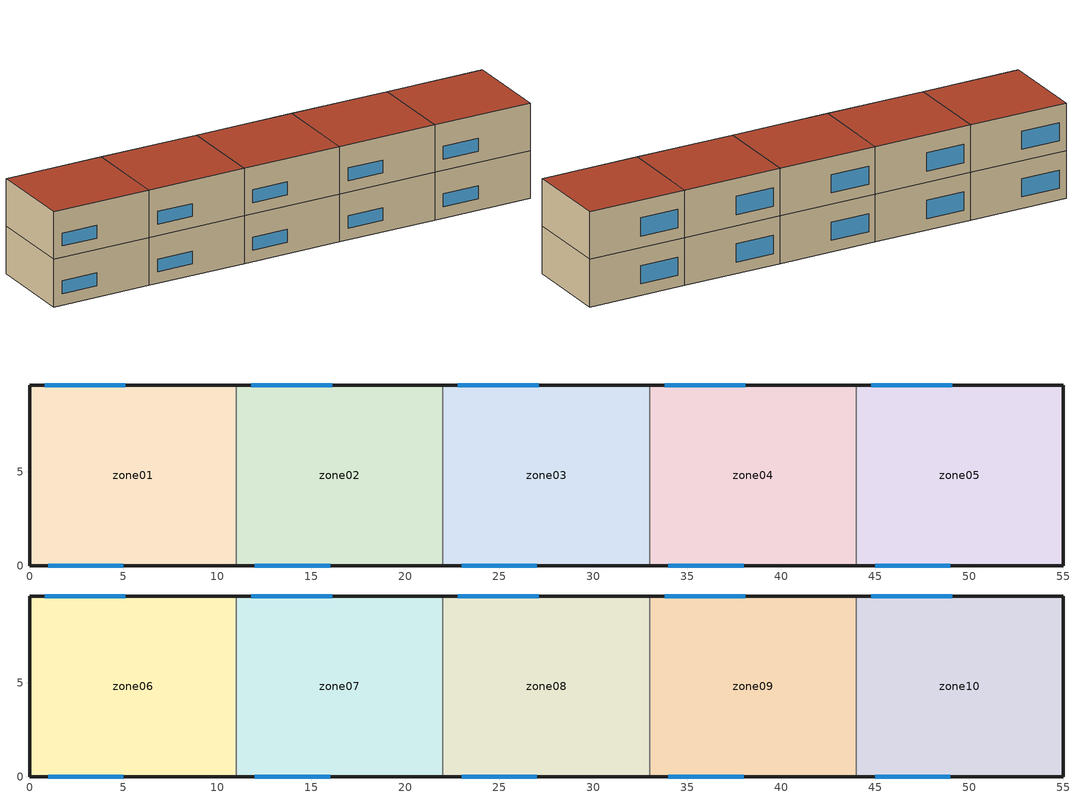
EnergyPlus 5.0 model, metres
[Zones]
zone01
 floor ground (GROUND_FLOOR): 0,0 0,9.6 11,9.6 11,0 z0
 wall outside (EXT_WALL): 11,9.6 0,9.6 0,0 11,0 z0:5.2
 wall to zone02 (ADJ_WALL): 11,0 11,9.6 z0:5.2
 window (EXT_WINDOW1): 1,0 5,0 z1.25:2.65; 5.1,9.6 0.8,9.6 z1.25:3.25
 ceiling to zone06 (ADJ_CEILING): 11,0 11,9.6 0,9.6 0,0 z5.2
zone02
 floor ground (GROUND_FLOOR): 11,0 11,9.6 22,9.6 22,0 z0
 wall outside (EXT_WALL): 22,9.6 11,9.6 / 11,0 22,0 z0:5.2
 wall to zone03 (ADJ_WALL): 22,0 22,9.6 z0:5.2
 wall to zone01 (ADJ_WALL): 11,9.6 11,0 z0:5.2
 window (EXT_WINDOW1): 12,0 16,0 z1.25:2.65; 16.1,9.6 11.8,9.6 z1.25:3.25
 ceiling to zone07 (ADJ_CEILING): 22,0 22,9.6 11,9.6 11,0 z5.2
zone03
 floor ground (GROUND_FLOOR): 22,0 22,9.6 33,9.6 33,0 z0
 wall outside (EXT_WALL): 33,9.6 22,9.6 / 22,0 33,0 z0:5.2
 wall to zone04 (ADJ_WALL): 33,0 33,9.6 z0:5.2
 wall to zone02 (ADJ_WALL): 22,9.6 22,0 z0:5.2
 window (EXT_WINDOW1): 23,0 27,0 z1.25:2.65; 27.1,9.6 22.8,9.6 z1.25:3.25
 ceiling to zone08 (ADJ_CEILING): 33,0 33,9.6 22,9.6 22,0 z5.2
zone04
 floor ground (GROUND_FLOOR): 33,0 33,9.6 44,9.6 44,0 z0
 wall outside (EXT_WALL): 44,9.6 33,9.6 / 33,0 44,0 z0:5.2
 wall to zone05 (ADJ_WALL): 44,0 44,9.6 z0:5.2
 wall to zone03 (ADJ_WALL): 33,9.6 33,0 z0:5.2
 window (EXT_WINDOW1): 34,0 38,0 z1.25:2.65; 38.1,9.6 33.8,9.6 z1.25:3.25
 ceiling to zone09 (ADJ_CEILING): 44,0 44,9.6 33,9.6 33,0 z5.2
zone05
 floor ground (GROUND_FLOOR): 44,0 44,9.6 55,9.6 55,0 z0
 wall outside (EXT_WALL): 44,0 55,0 55,9.6 44,9.6 z0:5.2
 wall to zone04 (ADJ_WALL): 44,9.6 44,0 z0:5.2
 window (EXT_WINDOW1): 45,0 49,0 z1.25:2.65; 49.1,9.6 44.8,9.6 z1.25:3.25
 ceiling to zone10 (ADJ_CEILING): 55,0 55,9.6 44,9.6 44,0 z5.2
zone06
 floor to zone01 (ADJ_CEILING): 0,0 0,9.6 11,9.6 11,0 z5.2
 wall outside (EXT_WALL): 11,9.6 0,9.6 0,0 11,0 z5.2:10.4
 wall to zone07 (ADJ_WALL): 11,0 11,9.6 z5.2:10.4
 window (EXT_WINDOW1): 1,0 5,0 z6.45:7.85; 5.1,9.6 0.8,9.6 z6.45:8.45
 roof outside (EXT_ROOF): 11,0 11,9.6 0,9.6 0,0 z10.4
zone07
 floor to zone02 (ADJ_CEILING): 11,0 11,9.6 22,9.6 22,0 z5.2
 wall outside (EXT_WALL): 22,9.6 11,9.6 / 11,0 22,0 z5.2:10.4
 wall to zone08 (ADJ_WALL): 22,0 22,9.6 z5.2:10.4
 wall to zone06 (ADJ_WALL): 11,9.6 11,0 z5.2:10.4
 window (EXT_WINDOW1): 12,0 16,0 z6.45:7.85; 16.1,9.6 11.8,9.6 z6.45:8.45
 roof outside (EXT_ROOF): 22,0 22,9.6 11,9.6 11,0 z10.4
zone08
 floor to zone03 (ADJ_CEILING): 22,0 22,9.6 33,9.6 33,0 z5.2
 wall outside (EXT_WALL): 33,9.6 22,9.6 / 22,0 33,0 z5.2:10.4
 wall to zone09 (ADJ_WALL): 33,0 33,9.6 z5.2:10.4
 wall to zone07 (ADJ_WALL): 22,9.6 22,0 z5.2:10.4
 window (EXT_WINDOW1): 23,0 27,0 z6.45:7.85; 27.1,9.6 22.8,9.6 z6.45:8.45
 roof outside (EXT_ROOF): 33,0 33,9.6 22,9.6 22,0 z10.4
zone09
 floor to zone04 (ADJ_CEILING): 33,0 33,9.6 44,9.6 44,0 z5.2
 wall outside (EXT_WALL): 44,9.6 33,9.6 / 33,0 44,0 z5.2:10.4
 wall to zone10 (ADJ_WALL): 44,0 44,9.6 z5.2:10.4
 wall to zone08 (ADJ_WALL): 33,9.6 33,0 z5.2:10.4
 window (EXT_WINDOW1): 34,0 38,0 z6.45:7.85; 38.1,9.6 33.8,9.6 z6.45:8.45
 roof outside (EXT_ROOF): 44,0 44,9.6 33,9.6 33,0 z10.4
zone10
 floor to zone05 (ADJ_CEILING): 44,0 44,9.6 55,9.6 55,0 z5.2
 wall outside (EXT_WALL): 44,0 55,0 55,9.6 44,9.6 z5.2:10.4
 wall to zone09 (ADJ_WALL): 44,9.6 44,0 z5.2:10.4
 window (EXT_WINDOW1): 45,0 49,0 z6.45:7.85; 49.1,9.6 44.8,9.6 z6.45:8.45
 roof outside (EXT_ROOF): 55,0 55,9.6 44,9.6 44,0 z10.4
[Building]
TRNSYS18: North Axis {deg}=0; Terrain=City; Loads Convergence Tolerance Value=0; Temperature Convergence Tolerance Value {deltaC}=0; Solar Distribution=FullInteriorAndExterior; Maximum Number of Warmup Days=0
[Site:Location]
not used: Latitude {deg}=0; Longitude {deg}=0; Time Zone {hr}=0; Elevation {m}=0
[Construction]
GROUND_FLOOR; EXT_WALL; EXT_ROOF; ADJ_WALL; ADJ_CEILING; EXT_WINDOW1: 
[WindowProperty:ShadingControl]
ESHADE=0; ISHADE=INPUT 1*MAX_ISHADE : SHADECNTRL=ISHADE_INTERNAL
[SurfaceProperty:OtherSideCoefficients]
BOUNDARY=IDENTICAL; BOUNDARY=INPUT 1*TBOUNDARY; BOUNDARY=INPUT 1*TBOUNDARY_2; BOUNDARY=INPUT 1*TBOUNDARY_3; BOUNDARY=INPUT 1*TGROUND; BOUNDARY=20; BOUNDARY=15
[Zone] Multiplier=1
zone01; zone02; zone03; zone04; zone05; zone06; zone07; zone08; zone09; zone10
